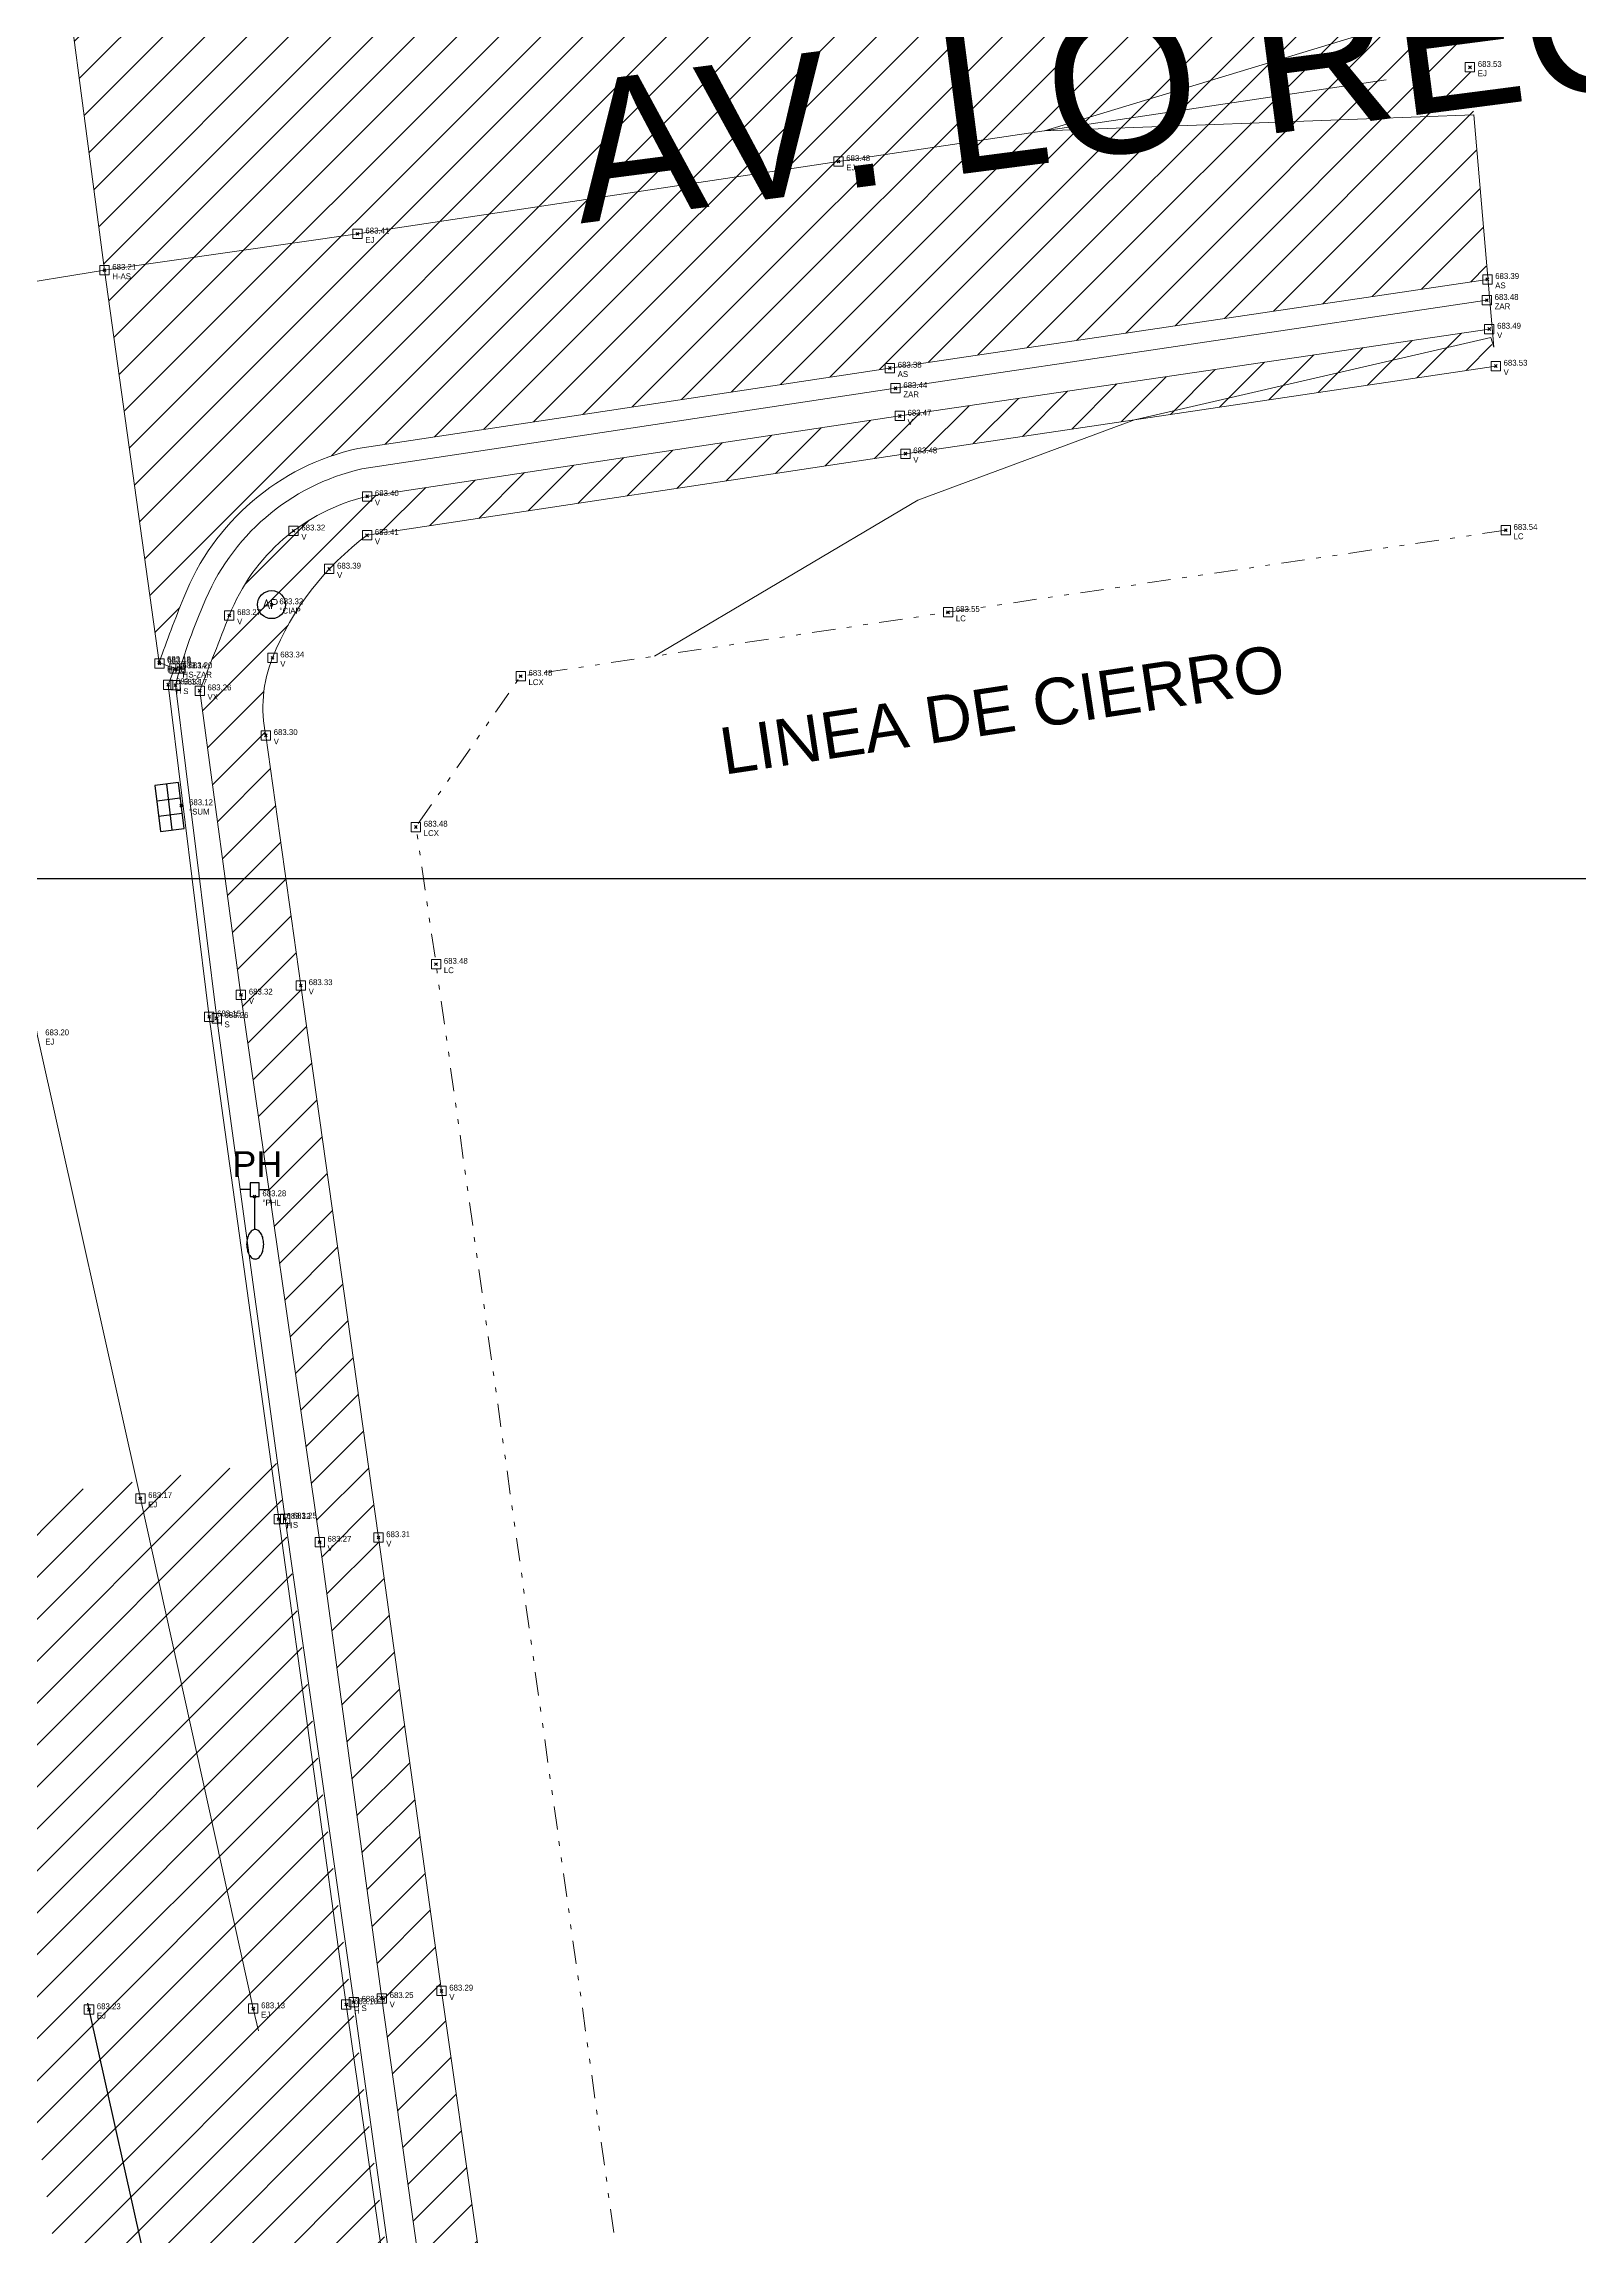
# Model space of a CAD drawing. Extents: x 350769 to 354978, y 6304672 to 6307963.
# Drawn here: x 352748.06 to 352780.91, y 6305870.96 to 6305917.86 of the extents above; entities that cross this region are included whole.
import ezdxf

# ---------------------------------------------------------------- set-up
doc = ezdxf.new("R2010")
doc.units = 0
doc.header["$PDMODE"] = 35
doc.header["$PDSIZE"] = 0.03
for name, pattern in [('4.0 - LO RECABARREN - DESNIVEL NUEVO$0$HIDDEN', [0.375, 0.25, -0.125]), ('CENTER', [50.8, 31.75, -6.35, 6.35, -6.35]), ('CONTINUOS', [0]), ('DASHED', [19.05, 12.7, -6.35]), ('DIVIDE', [1.25, 0.5, -0.25, 0, -0.25, 0, -0.25])]:
    doc.linetypes.add(name, pattern=pattern)
doc.layers.get('0').update_dxf_attribs({"linetype": 'CONTINUOUS'})
doc.layers.add('0_ASD_TOPOGRAFIA_ELEMENTOS', color=9, linetype='CONTINUOS', lineweight=5, true_color=0xbdbdbd)
for name, color, linetype in [('1-CALLE_NOMBRE', 6, 'CONTINUOUS'), ('1-coordenadas', 8, 'CONTINUOUS'), ('1-LINEA DE CIERRO', 7, 'DIVIDE'), ('1-PAVIMENTO', 161, 'CONTINUOUS'), ('1-SOLERA', 212, 'CONTINUOUS'), ('1-TEXTOS', 7, 'CONTINUOUS'), ('1-VEREDA', 251, 'CONTINUOUS'), ('2-ACHURADO PAVIMENTO ASFALTICO 2', 233, 'CONTINUOUS'), ('2-ACHURADO PAVIMENTO HORMIGON 3', 8, 'CONTINUOUS'), ('3-PAVIMENTO EJE', 161, 'CENTER'), ('C-TINN', 5, 'CONTINUOUS'), ('C-TOPO-MINR', 8, 'CONTINUOUS'), ('V-NODE-TEXT DIC 2012', 31, 'CONTINUOUS'), ('Z-CIAP', 253, 'CONTINUOUS'), ('Z-PHL', 253, 'CONTINUOUS'), ('Z-SUM', 253, 'CONTINUOUS')]:
    doc.layers.add(name, color=color, linetype=linetype)
doc.styles.add('A', font='arial.ttf', dxfattribs={"height": 2})
doc.styles.add('ROMANS', font='romans.shx', dxfattribs={"width": 0.65})
pattern_1 = [(45, (38000, -3000), (-0.449012806053, 0.449012806053), [])]

# ---------------------------------------------------------------- blocks, each defined once
blk = doc.blocks.new('COORDENADAS')
at = {"layer": '1-coordenadas'}
blk.add_line((20, -300.625), (1420, -300.625), dxfattribs=at)
blk = doc.blocks.new('SUM')
at = {"layer": 'Z-SUM', "color": 9, "true_color": 0xbdbdbd}
for p, q in [((-1.5, 1.54), (-1.5, 0)), ((1.5, 1.54), (-1.5, 1.54)), ((-0.5, 1.54), (-0.5, 0)), ((0.5, 1.54), (0.5, 0)), ((1.5, 0), (1.5, 1.54)), ((-1.5, 0.77), (1.5, 0.77)), ((-1.5, 0), (1.5, 0))]:
    blk.add_line(p, q, dxfattribs=at)
blk.add_point((0, 0), dxfattribs=at)
blk = doc.blocks.new('PHL')
at = {"layer": 'Z-PHL'}
for p, q in [((-0.098, 0.148), (-0.295, 0.148)), ((-0.098, 0.295), (-0.098, 0)), ((0.098, 0.295), (-0.098, 0.295)), ((-0.098, 0), (-0.01, 0)), ((0.01, 0), (0.098, 0)), ((0.098, 0), (0.098, 0.295)), ((0.098, 0.148), (0.295, 0.148)), ((0, -0.005), (0, -0.708)), ((0, -0.01), (0, -0.197))]:
    blk.add_line(p, q, dxfattribs=at)
blk.add_circle((0, 0), 0.00984, dxfattribs=at)
for centre, radius, start, end in [((0.373, -1.021), 0.543, 166.5212, 180), ((0.195, -0.978), 0.36, 149.944, 166.5212), ((0.083, -0.913), 0.23, 125.5959, 149.944), ((0.013, -0.815), 0.11, 90, 125.5959), ((0.013, -0.815), 0.11, 54.4041, 90), ((-0.057, -0.913), 0.23, 30.056, 54.4041), ((-0.17, -0.978), 0.36, 13.4788, 30.056), ((-0.348, -1.021), 0.543, 360, 13.4788), ((0.373, -1.021), 0.543, 180, 193.4788), ((0.195, -1.063), 0.36, 193.4788, 210.056), ((0.083, -1.128), 0.23, 210.056, 234.4041), ((0.013, -1.226), 0.11, 234.4041, 270), ((0.013, -1.226), 0.11, 270, 305.5959), ((-0.057, -1.128), 0.23, 305.5959, 329.944), ((-0.17, -1.063), 0.36, 329.944, 346.5212), ((-0.348, -1.021), 0.543, 346.5212, 0)]:
    blk.add_arc(centre, radius, start, end, dxfattribs=at)
at = {"layer": 'Z-PHL', "style": 'A'}
blk.add_text('PH', height=0.55, dxfattribs=at).set_placement((-0.475, 0.421))
blk = doc.blocks.new('CIAP')
at = {"layer": 'Z-CIAP', "color": 9, "true_color": 0xbdbdbd}
blk.add_circle((0, 0), 1.2, dxfattribs=at)
at = {"layer": 'Z-CIAP', "color": 9, "true_color": 0xbdbdbd, "style": 'ROMANS'}
blk.add_text('AP', height=0.8, dxfattribs=at).set_placement((-0.75, -0.36))
blk = doc.blocks.new('TOPOGRAFIA')
at = {"layer": '1-VEREDA', "lineweight": 0, "true_color": 0xbdbdbd}
h = blk.add_hatch(dxfattribs=at)
h.set_pattern_fill('ANSI31', color=9, scale=0.2)
h.set_pattern_definition(pattern_1)
h.paths.add_polyline_path([(390754.976, 6302907.342), (390766.497, 6302909.087), (390779.128, 6302910.962), (390778.989, 6302911.754), (390766.375, 6302909.894), (390754.977, 6302908.174, 0.246296), (390752.029, 6302905.627, 0.000332), (390751.396, 6302904.017), (390752.279, 6302897.51), (390753.963, 6302885.803), (390755.293, 6302876.041), (390756.809, 6302865.237), (390758.349, 6302854.489), (390759.749, 6302844.291), (390760.977, 6302836.453), (390761.545, 6302832.132, 0.329974), (390766.253, 6302828.389), (390777.725, 6302829.929), (390787.015, 6302831.297), (390787.099, 6302832.096), (390777.588, 6302830.714), (390766.284, 6302829.177, -0.297056), (390762.84, 6302832.313), (390762.126, 6302836.631), (390761.091, 6302844.297), (390759.623, 6302854.657), (390758.095, 6302865.506), (390756.569, 6302876.201), (390755.22, 6302885.901), (390753.56, 6302897.711), (390752.812, 6302903.061, -0.150778), (390752.953, 6302904.721, -0.137505)])
at = {"layer": '2-ACHURADO PAVIMENTO ASFALTICO 2', "lineweight": 0, "true_color": 0xbdbdbd}
h = blk.add_hatch(dxfattribs=at)
h.set_pattern_fill('ANSI31', color=9, scale=0.2)
h.set_pattern_definition(pattern_1)
h.paths.add_polyline_path([(390778.576, 6302917.354), (390777.45, 6302921.795), (390765.327, 6302919.99), (390757.65, 6302918.852), (390754.76, 6302918.415, -0.27733), (390748.554, 6302921.295, -0.040139), (390748.185, 6302921.947), (390749.359, 6302913.013), (390750.529, 6302904.621, -0.012586), (390751.056, 6302906.01, -0.248527), (390754.782, 6302909.202), (390766.164, 6302910.92), (390778.949, 6302912.817)])
at = {"layer": '1-coordenadas', "color": 9, "linetype": '4.0 - LO RECABARREN - DESNIVEL NUEVO$0$HIDDEN', "lineweight": 0, "ltscale": 50, "true_color": 0xbdbdbd}
blk.add_line((390200, 6302900), (390900, 6302900), dxfattribs=at)
at = {"layer": '1-LINEA DE CIERRO', "color": 9, "lineweight": 0, "true_color": 0xbdbdbd, "flags": 128}
blk.add_lwpolyline([(390779.342, 6302907.45), (390767.408, 6302905.694), (390758.264, 6302904.329), (390756.022, 6302901.101), (390756.453, 6302898.167), (390760.781, 6302867.295), (390762.537, 6302855.105), (390763.804, 6302846.005), (390764.877, 6302837.868), (390765.348, 6302834.716), (390768.893, 6302831.953), (390775.385, 6302832.893), (390787.593, 6302834.752)], dxfattribs=at)
at = {"layer": '1-PAVIMENTO', "color": 9, "lineweight": 0, "true_color": 0xbdbdbd, "flags": 128}
for points in [[(390748.185, 6302921.947), (390749.359, 6302913.013)], [(390749.359, 6302913.013), (390750.529, 6302904.621)], [(390778.949, 6302912.817), (390766.164, 6302910.92)], [(390750.529, 6302904.621), (390750.86, 6302904.489)], [(390750.86, 6302904.489), (390750.721, 6302904.146)], [(390750.721, 6302904.146), (390751.6, 6302897.042)], [(390751.6, 6302897.042), (390753.086, 6302886.293)], [(390753.086, 6302886.293), (390754.532, 6302875.91)], [(390754.532, 6302875.91), (390756.104, 6302864.955)]]:
    blk.add_lwpolyline(points, dxfattribs=at)
blk.add_lwpolyline([(390766.164, 6302910.92), (390754.782, 6302909.202, 0.248527), (390751.056, 6302906.01, 0.012586), (390750.529, 6302904.621, 0.000285)], format="xyb", dxfattribs=at)
at = {"layer": '1-SOLERA', "color": 9, "lineweight": 0, "true_color": 0xbdbdbd, "flags": 128}
for points in [[(390766.285, 6302910.486), (390778.937, 6302912.37)], [(390750.877, 6302904.137), (390751.76, 6302897.008), (390753.222, 6302886.301), (390754.691, 6302875.963), (390756.23, 6302864.926), (390757.738, 6302854.258), (390758.994, 6302845.224), (390760.213, 6302836.433), (390760.873, 6302832.102)]]:
    blk.add_lwpolyline(points, dxfattribs=at)
blk.add_lwpolyline([(390766.285, 6302910.486), (390754.865, 6302908.763, 0.247663), (390751.472, 6302905.846, 0.036871), (390750.877, 6302904.137, 0.000317)], format="xyb", dxfattribs=at)
at = {"layer": '1-VEREDA', "color": 9, "lineweight": 0, "true_color": 0xbdbdbd, "flags": 128}
for points in [[(390778.989, 6302911.754), (390766.375, 6302909.894), (390754.977, 6302908.174, 0.246296), (390752.029, 6302905.627, 0.000332), (390751.396, 6302904.017), (390752.279, 6302897.51), (390753.963, 6302885.803), (390755.293, 6302876.041), (390756.809, 6302865.237), (390758.349, 6302854.489), (390759.749, 6302844.291), (390760.977, 6302836.453), (390761.545, 6302832.132, 0.329974), (390766.253, 6302828.389), (390777.725, 6302829.929), (390787.015, 6302831.297)], [(390754.976, 6302907.342, 0.137505), (390752.953, 6302904.721, 0.150778), (390752.812, 6302903.061), (390753.56, 6302897.711), (390755.22, 6302885.901), (390756.569, 6302876.201), (390758.095, 6302865.506), (390759.623, 6302854.657), (390761.091, 6302844.297), (390762.126, 6302836.631), (390762.84, 6302832.313, 0.297056), (390766.284, 6302829.177), (390777.588, 6302830.714), (390787.099, 6302832.096)]]:
    blk.add_lwpolyline(points, format="xyb", dxfattribs=at)
blk.add_lwpolyline([(390754.976, 6302907.342), (390766.497, 6302909.087), (390779.128, 6302910.962)], dxfattribs=at)
at = {"layer": '3-PAVIMENTO EJE', "color": 9, "true_color": 0xbdbdbd, "flags": 128}
blk.add_lwpolyline([(390722.792, 6303077.229), (390724.289, 6303066.731), (390725.815, 6303055.862), (390727.523, 6303043.664), (390728.71, 6303035.171), (390730.772, 6303020.621), (390733.157, 6303003.833), (390734.851, 6302991.376), (390735.796, 6302982.103), (390736.537, 6302968.615), (390736.887, 6302962.745), (390737.455, 6302952.754), (390738.144, 6302941.588), (390738.582, 6302936.984), (390739.544, 6302929.177), (390740.739, 6302920.559), (390741.944, 6302911.822), (390742.742, 6302905.996), (390744.495, 6302896.096), (390746.796, 6302885.698), (390749.027, 6302875.802), (390751.42, 6302865.048), (390753.615, 6302854.852), (390755.433, 6302844.35), (390756.929, 6302834.032), (390758.319, 6302823.649), (390760.085, 6302811.629), (390761.588, 6302800.603), (390763.267, 6302788.632)], dxfattribs=at)
at = {"layer": '3-PAVIMENTO EJE', "color": 9, "lineweight": 0, "true_color": 0xbdbdbd, "flags": 128}
for points in [[(390745.384, 6302912.368), (390749.359, 6302913.013), (390754.774, 6302913.79), (390765.063, 6302915.34), (390778.576, 6302917.354)], [(390746.238, 6302906.435), (390747.923, 6302896.637), (390750.126, 6302886.738), (390752.543, 6302875.823), (390754.828, 6302865.861), (390757.101, 6302855.188), (390758.44, 6302848.06)]]:
    blk.add_lwpolyline(points, dxfattribs=at)
at = {"layer": 'C-TINN', "color": 9, "linetype": 'Continuous', "lineweight": 0, "true_color": 0xbdbdbd}
for points, elevation in [([(390778.476, 6302917.254), (390778.476, 6302917.454), (390778.676, 6302917.454), (390778.676, 6302917.254), (390778.476, 6302917.254)], 683.531), ([(390764.963, 6302915.24), (390764.963, 6302915.44), (390765.163, 6302915.44), (390765.163, 6302915.24), (390764.963, 6302915.24)], 683.485), ([(390754.674, 6302913.69), (390754.674, 6302913.89), (390754.874, 6302913.89), (390754.874, 6302913.69), (390754.674, 6302913.69)], 683.407), ([(390749.259, 6302912.913), (390749.259, 6302913.113), (390749.459, 6302913.113), (390749.459, 6302912.913), (390749.259, 6302912.913)], 683.21), ([(390778.849, 6302912.717), (390778.849, 6302912.917), (390779.049, 6302912.917), (390779.049, 6302912.717), (390778.849, 6302912.717)], 683.393), ([(390778.837, 6302912.27), (390778.837, 6302912.47), (390779.037, 6302912.47), (390779.037, 6302912.27), (390778.837, 6302912.27)], 683.481), ([(390778.889, 6302911.654), (390778.889, 6302911.854), (390779.089, 6302911.854), (390779.089, 6302911.654), (390778.889, 6302911.654)], 683.491), ([(390766.064, 6302910.82), (390766.064, 6302911.02), (390766.264, 6302911.02), (390766.264, 6302910.82), (390766.064, 6302910.82)], 683.38), ([(390779.028, 6302910.862), (390779.028, 6302911.062), (390779.228, 6302911.062), (390779.228, 6302910.862), (390779.028, 6302910.862)], 683.53), ([(390766.185, 6302910.386), (390766.185, 6302910.586), (390766.385, 6302910.586), (390766.385, 6302910.386), (390766.185, 6302910.386)], 683.441), ([(390766.275, 6302909.794), (390766.275, 6302909.994), (390766.475, 6302909.994), (390766.475, 6302909.794), (390766.275, 6302909.794)], 683.47), ([(390766.397, 6302908.987), (390766.397, 6302909.187), (390766.597, 6302909.187), (390766.597, 6302908.987), (390766.397, 6302908.987)], 683.481), ([(390754.877, 6302908.074), (390754.877, 6302908.274), (390755.077, 6302908.274), (390755.077, 6302908.074), (390754.877, 6302908.074)], 683.399), ([(390753.304, 6302907.337), (390753.304, 6302907.537), (390753.504, 6302907.537), (390753.504, 6302907.337), (390753.304, 6302907.337)], 683.315), ([(390754.876, 6302907.242), (390754.876, 6302907.442), (390755.076, 6302907.442), (390755.076, 6302907.242), (390754.876, 6302907.242)], 683.412), ([(390779.242, 6302907.35), (390779.242, 6302907.55), (390779.442, 6302907.55), (390779.442, 6302907.35), (390779.242, 6302907.35)], 683.545), ([(390754.068, 6302906.521), (390754.068, 6302906.721), (390754.268, 6302906.721), (390754.268, 6302906.521), (390754.068, 6302906.521)], 683.387), ([(390767.308, 6302905.594), (390767.308, 6302905.794), (390767.508, 6302905.794), (390767.508, 6302905.594), (390767.308, 6302905.594)], 683.546), ([(390751.929, 6302905.527), (390751.929, 6302905.727), (390752.129, 6302905.727), (390752.129, 6302905.527), (390751.929, 6302905.527)], 683.266), ([(390750.436, 6302904.497), (390750.436, 6302904.697), (390750.636, 6302904.697), (390750.636, 6302904.497), (390750.436, 6302904.497)], 683.18), ([(390750.76, 6302904.389), (390750.76, 6302904.589), (390750.96, 6302904.589), (390750.96, 6302904.389), (390750.76, 6302904.389)], 683.141), ([(390750.888, 6302904.391), (390750.888, 6302904.591), (390751.088, 6302904.591), (390751.088, 6302904.391), (390750.888, 6302904.391)], 683.202), ([(390752.853, 6302904.621), (390752.853, 6302904.821), (390753.053, 6302904.821), (390753.053, 6302904.621), (390752.853, 6302904.621)], 683.336), ([(390758.164, 6302904.229), (390758.164, 6302904.429), (390758.364, 6302904.429), (390758.364, 6302904.229), (390758.164, 6302904.229)], 683.479), ([(390750.621, 6302904.046), (390750.621, 6302904.246), (390750.821, 6302904.246), (390750.821, 6302904.046), (390750.621, 6302904.046)], 683.126), ([(390750.777, 6302904.037), (390750.777, 6302904.237), (390750.977, 6302904.237), (390750.977, 6302904.037), (390750.777, 6302904.037)], 683.168), ([(390751.296, 6302903.917), (390751.296, 6302904.117), (390751.496, 6302904.117), (390751.496, 6302903.917), (390751.296, 6302903.917)], 683.26), ([(390752.712, 6302902.961), (390752.712, 6302903.161), (390752.912, 6302903.161), (390752.912, 6302902.961), (390752.712, 6302902.961)], 683.305), ([(390755.922, 6302901.001), (390755.922, 6302901.201), (390756.122, 6302901.201), (390756.122, 6302901.001), (390755.922, 6302901.001)], 683.485), ([(390753.46, 6302897.611), (390753.46, 6302897.811), (390753.66, 6302897.811), (390753.66, 6302897.611), (390753.46, 6302897.611)], 683.326), ([(390756.353, 6302898.067), (390756.353, 6302898.267), (390756.553, 6302898.267), (390756.553, 6302898.067), (390756.353, 6302898.067)], 683.479), ([(390752.179, 6302897.41), (390752.179, 6302897.61), (390752.379, 6302897.61), (390752.379, 6302897.41), (390752.179, 6302897.41)], 683.319), ([(390751.5, 6302896.942), (390751.5, 6302897.142), (390751.7, 6302897.142), (390751.7, 6302896.942), (390751.5, 6302896.942)], 683.147), ([(390751.66, 6302896.908), (390751.66, 6302897.108), (390751.86, 6302897.108), (390751.86, 6302896.908), (390751.66, 6302896.908)], 683.262), ([(390750.026, 6302886.638), (390750.026, 6302886.838), (390750.226, 6302886.838), (390750.226, 6302886.638), (390750.026, 6302886.638)], 683.166), ([(390752.986, 6302886.193), (390752.986, 6302886.393), (390753.186, 6302886.393), (390753.186, 6302886.193), (390752.986, 6302886.193)], 683.118), ([(390753.122, 6302886.201), (390753.122, 6302886.401), (390753.322, 6302886.401), (390753.322, 6302886.201), (390753.122, 6302886.201)], 683.252), ([(390753.863, 6302885.703), (390753.863, 6302885.903), (390754.063, 6302885.903), (390754.063, 6302885.703), (390753.863, 6302885.703)], 683.27), ([(390755.12, 6302885.801), (390755.12, 6302886.001), (390755.32, 6302886.001), (390755.32, 6302885.801), (390755.12, 6302885.801)], 683.311), ([(390756.469, 6302876.101), (390756.469, 6302876.301), (390756.669, 6302876.301), (390756.669, 6302876.101), (390756.469, 6302876.101)], 683.29), ([(390748.927, 6302875.702), (390748.927, 6302875.902), (390749.127, 6302875.902), (390749.127, 6302875.702), (390748.927, 6302875.702)], 683.231), ([(390752.443, 6302875.723), (390752.443, 6302875.923), (390752.643, 6302875.923), (390752.643, 6302875.723), (390752.443, 6302875.723)], 683.133), ([(390754.432, 6302875.81), (390754.432, 6302876.01), (390754.632, 6302876.01), (390754.632, 6302875.81), (390754.432, 6302875.81)], 683.103), ([(390754.591, 6302875.863), (390754.591, 6302876.063), (390754.791, 6302876.063), (390754.791, 6302875.863), (390754.591, 6302875.863)], 683.256), ([(390755.193, 6302875.941), (390755.193, 6302876.141), (390755.393, 6302876.141), (390755.393, 6302875.941), (390755.193, 6302875.941)], 683.25)]:
    blk.add_lwpolyline(points, dxfattribs=dict(at, elevation=elevation))
for p in [(390778.576, 6302917.354, 683.531), (390765.063, 6302915.34, 683.485), (390754.774, 6302913.79, 683.407), (390749.359, 6302913.013, 683.21), (390778.949, 6302912.817, 683.393), (390778.937, 6302912.37, 683.481), (390778.989, 6302911.754, 683.491), (390779.128, 6302910.962, 683.53), (390766.164, 6302910.92, 683.38), (390766.285, 6302910.486, 683.441), (390766.375, 6302909.894, 683.47), (390766.497, 6302909.087, 683.481), (390754.977, 6302908.174, 683.399), (390753.404, 6302907.437, 683.315), (390754.976, 6302907.342, 683.412), (390779.342, 6302907.45, 683.545), (390754.168, 6302906.621, 683.387), (390752.029, 6302905.627, 683.266), (390767.408, 6302905.694, 683.546), (390750.536, 6302904.597, 683.18), (390750.86, 6302904.489, 683.141), (390750.988, 6302904.491, 683.202), (390752.953, 6302904.721, 683.336), (390750.721, 6302904.146, 683.126), (390750.877, 6302904.137, 683.168), (390751.396, 6302904.017, 683.26), (390758.264, 6302904.329, 683.479), (390752.812, 6302903.061, 683.305), (390756.022, 6302901.101, 683.485), (390756.453, 6302898.167, 683.479), (390752.279, 6302897.51, 683.319), (390753.56, 6302897.711, 683.326), (390751.6, 6302897.042, 683.147), (390751.76, 6302897.008, 683.262), (390750.126, 6302886.738, 683.166), (390753.086, 6302886.293, 683.118), (390753.222, 6302886.301, 683.252), (390753.963, 6302885.803, 683.27), (390755.22, 6302885.901, 683.311), (390749.027, 6302875.802, 683.231), (390752.543, 6302875.823, 683.133), (390754.532, 6302875.91, 683.103), (390754.691, 6302875.963, 683.256), (390755.293, 6302876.041, 683.25), (390756.569, 6302876.201, 683.29)]:
    blk.add_point(p, dxfattribs=at)
at = {"layer": 'C-TOPO-MINR', "color": 9, "linetype": 'Continuous', "lineweight": 0, "true_color": 0xbdbdbd, "elevation": 683.5}
blk.add_lwpolyline([(390761.13, 6302904.757), (390766.763, 6302908.095), (390771.395, 6302909.814), (390779.021, 6302911.571), (390779.089, 6302911.368), (390778.66, 6302916.335), (390769.469, 6302915.997), (390778.247, 6302918.653), (390777.448, 6302922.092)], dxfattribs=at)
at = {"layer": 'V-NODE-TEXT DIC 2012', "color": 9, "lineweight": 0, "true_color": 0xbdbdbd}
for p in [(390778.576, 6302917.354), (390765.063, 6302915.34), (390754.774, 6302913.79), (390749.359, 6302913.013), (390778.949, 6302912.817), (390778.937, 6302912.37), (390778.989, 6302911.754), (390779.128, 6302910.962), (390766.164, 6302910.92), (390766.285, 6302910.486), (390766.375, 6302909.894), (390766.497, 6302909.087), (390754.977, 6302908.174), (390753.404, 6302907.437), (390754.976, 6302907.342), (390779.342, 6302907.45), (390754.168, 6302906.621), (390752.933, 6302905.859), (390752.029, 6302905.627), (390767.408, 6302905.694), (390750.529, 6302904.621), (390750.536, 6302904.597), (390750.86, 6302904.489), (390750.988, 6302904.491), (390752.953, 6302904.721), (390750.721, 6302904.146), (390750.877, 6302904.137), (390751.396, 6302904.017), (390758.264, 6302904.329), (390752.812, 6302903.061), (390751.001, 6302901.56), (390756.022, 6302901.101), (390756.453, 6302898.167), (390752.279, 6302897.51), (390753.56, 6302897.711), (390751.6, 6302897.042), (390751.76, 6302897.008), (390752.57, 6302893.195), (390750.126, 6302886.738), (390753.086, 6302886.293), (390753.222, 6302886.301), (390753.963, 6302885.803), (390755.22, 6302885.901), (390749.027, 6302875.802), (390752.543, 6302875.823), (390754.532, 6302875.91), (390754.691, 6302875.963), (390755.293, 6302876.041), (390756.569, 6302876.201)]:
    blk.add_point(p, dxfattribs=at)
at = {"layer": 'Z-CIAP', "color": 9, "lineweight": 0, "true_color": 0xbdbdbd, "xscale": 0.25, "yscale": 0.25, "zscale": 0.25}
blk.add_blockref('CIAP', (390752.933, 6302905.859), dxfattribs=at)
at = {"layer": 'Z-PHL', "color": 9, "lineweight": 0, "true_color": 0xbdbdbd}
blk.add_blockref('PHL', (390752.57, 6302893.195), dxfattribs=at)
at = {"layer": 'Z-SUM', "color": 9, "lineweight": 0, "true_color": 0xbdbdbd, "xscale": 0.3300000000000003, "yscale": 0.3300000000000003, "zscale": 0.3300000000000003, "rotation": 96.88826824932175}
blk.add_blockref('SUM', (390751.001, 6302901.56), dxfattribs=at)
at = {"layer": '1-CALLE_NOMBRE', "color": 9, "lineweight": 0, "true_color": 0xbdbdbd, "style": 'A'}
blk.add_text('AV. LO RECABARREN', height=3, rotation=7.39, dxfattribs=at).set_placement((390759.541, 6302914.012))
at = {"layer": '1-TEXTOS', "color": 9, "lineweight": 0, "true_color": 0xbdbdbd, "style": 'A'}
blk.add_text('LINEA DE CIERRO', height=1, rotation=8.5405, dxfattribs=at).set_placement((390762.614, 6302902.218))
at = {"layer": 'V-NODE-TEXT DIC 2012', "color": 9, "lineweight": 0, "true_color": 0xbdbdbd}
for s, p in [('683.53', (390778.743, 6302917.362)), ('EJ', (390778.743, 6302917.162)), ('683.48', (390765.23, 6302915.348)), ('EJ', (390765.23, 6302915.148)), ('683.41', (390754.941, 6302913.798)), ('EJ', (390754.941, 6302913.598)), ('683.21', (390749.526, 6302913.021)), ('H-AS', (390749.526, 6302912.821)), ('683.39', (390779.116, 6302912.825)), ('683.48', (390779.104, 6302912.378)), ('AS', (390779.116, 6302912.625)), ('ZAR', (390779.104, 6302912.178)), ('683.49', (390779.156, 6302911.762)), ('V', (390779.156, 6302911.562)), ('683.38', (390766.331, 6302910.928)), ('683.53', (390779.295, 6302910.97)), ('AS', (390766.331, 6302910.728)), ('683.44', (390766.452, 6302910.494)), ('V', (390779.295, 6302910.77)), ('ZAR', (390766.452, 6302910.294)), ('683.47', (390766.542, 6302909.902)), ('V', (390766.542, 6302909.702)), ('683.48', (390766.664, 6302909.095)), ('V', (390766.664, 6302908.895)), ('683.40', (390755.144, 6302908.182)), ('V', (390755.144, 6302907.982)), ('V', (390753.571, 6302907.245)), ('683.32', (390753.571, 6302907.445)), ('V', (390755.143, 6302907.15)), ('683.41', (390755.143, 6302907.35)), ('683.54', (390779.509, 6302907.458)), ('LC', (390779.509, 6302907.258)), ('683.39', (390754.335, 6302906.629)), ('V', (390754.335, 6302906.429)), ('683.32', (390753.1, 6302905.867)), ('°CIAP', (390753.1, 6302905.667)), ('683.55', (390767.575, 6302905.702)), ('V', (390752.196, 6302905.435)), ('683.27', (390752.196, 6302905.635)), ('LC', (390767.575, 6302905.502)), ('683.34', (390753.12, 6302904.729)), ('683.18', (390750.696, 6302904.629)), ('H-AS', (390750.696, 6302904.429)), ('683.18', (390750.703, 6302904.605)), ('H-AS', (390750.703, 6302904.405)), ('683.14', (390751.027, 6302904.497)), ('H', (390751.027, 6302904.297)), ('S-ZAR', (390751.155, 6302904.299)), ('683.20', (390751.155, 6302904.499)), ('V', (390753.12, 6302904.529)), ('683.48', (390758.431, 6302904.337)), ('683.13', (390750.888, 6302904.154)), ('H', (390750.888, 6302903.954)), ('S', (390751.044, 6302903.945)), ('683.17', (390751.044, 6302904.145)), ('VX', (390751.563, 6302903.825)), ('683.26', (390751.563, 6302904.025)), ('LCX', (390758.431, 6302904.137)), ('V', (390752.979, 6302902.869)), ('683.30', (390752.979, 6302903.069)), ('683.12', (390751.168, 6302901.568)), ('°SUM', (390751.168, 6302901.368)), ('683.48', (390756.189, 6302901.109)), ('LCX', (390756.189, 6302900.909)), ('683.48', (390756.62, 6302898.175)), ('683.33', (390753.727, 6302897.719)), ('LC', (390756.62, 6302897.975)), ('V', (390752.446, 6302897.318)), ('683.32', (390752.446, 6302897.518)), ('V', (390753.727, 6302897.519)), ('683.15', (390751.767, 6302897.05)), ('H', (390751.767, 6302896.85)), ('S', (390751.927, 6302896.816)), ('683.26', (390751.927, 6302897.016)), ('683.20', (390748.09, 6302896.645)), ('EJ', (390748.09, 6302896.445)), ('683.28', (390752.737, 6302893.203)), ('°PHL', (390752.737, 6302893.003)), ('683.17', (390750.293, 6302886.746)), ('EJ', (390750.293, 6302886.546)), ('683.12', (390753.253, 6302886.301)), ('H', (390753.253, 6302886.101)), ('S', (390753.389, 6302886.109)), ('683.25', (390753.389, 6302886.309)), ('V', (390754.13, 6302885.611)), ('683.27', (390754.13, 6302885.811)), ('V', (390755.387, 6302885.709)), ('683.31', (390755.387, 6302885.909)), ('683.29', (390756.736, 6302876.209)), ('683.23', (390749.194, 6302875.81)), ('683.13', (390752.71, 6302875.831)), ('683.10', (390754.699, 6302875.918)), ('H', (390754.699, 6302875.718)), ('S', (390754.858, 6302875.771)), ('683.26', (390754.858, 6302875.971)), ('V', (390755.46, 6302875.849)), ('683.25', (390755.46, 6302876.049)), ('V', (390756.736, 6302876.009)), ('EJ', (390749.194, 6302875.61)), ('EJ', (390752.71, 6302875.631))]:
    blk.add_text(s, height=0.125, dxfattribs=at).set_placement(p)

msp = doc.modelspace()

# ---------------------------------------------------------------- hatches: boundary and pattern name
at = {"layer": '2-ACHURADO PAVIMENTO HORMIGON 3'}
h = msp.add_hatch(dxfattribs=at)
h.set_pattern_fill('ANSI31', color=256, scale=0.2)
h.set_pattern_definition([(45, (-167.09345, -618.2675), (-0.449012806053, 0.449012806053), [])])
h.paths.add_polyline_path([(352753.036, 6305887.523), (352746.054, 6305886.541), (352753.754, 6305831.811), (352755.075, 6305822.694), (352760.775, 6305832.053)])
edge = h.paths.add_edge_path()
edge.add_arc((352725.801, 6306039.46), 31.908, 275.764, 288.507)
edge.add_line((352735.93, 6306009.202), (352735.658, 6306011.12))
edge.add_line((352735.658, 6306011.12), (352730.082, 6306050.617))
edge.add_line((352730.082, 6306050.617), (352722.819, 6306051.89))
edge.add_line((352722.819, 6306051.89), (352723.2, 6306049.026))
edge.add_line((352723.2, 6306049.026), (352724.212, 6306049.17))
edge.add_line((352724.212, 6306049.17), (352727.349, 6306026.416))
edge.add_line((352727.349, 6306026.416), (352726.356, 6306026.279))
edge.add_line((352726.356, 6306026.279), (352728.599, 6306010.287))
edge.add_line((352728.599, 6306010.287), (352728.643, 6306010.294))
edge.add_line((352728.643, 6306010.294), (352729.006, 6306007.713))

# ---------------------------------------------------------------- block references
at = {"color": 252, "linetype": 'DASHED'}
msp.add_blockref('COORDENADAS', (352180, 6306200.625), dxfattribs=at)

# ---------------------------------------------------------------- next in the draw order: block references
at = {"layer": '0_ASD_TOPOGRAFIA_ELEMENTOS', "color": 30, "true_color": 0xf26507}
msp.add_blockref('TOPOGRAFIA', (-38000, 3000), dxfattribs=at)

doc.saveas('drawing.dxf')
